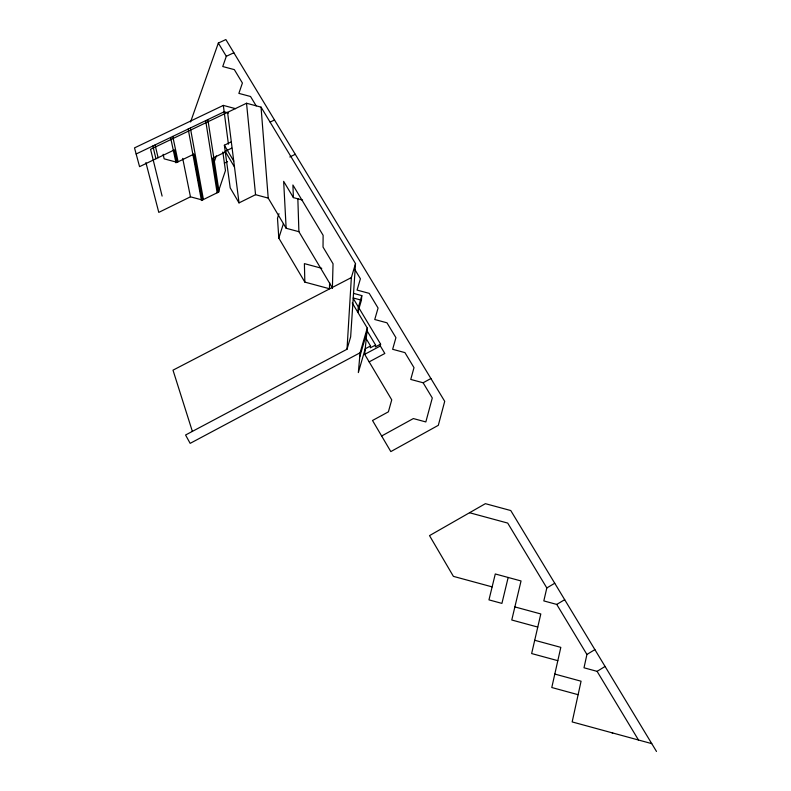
<?xml version="1.0" encoding="UTF-8"?>
<svg xmlns="http://www.w3.org/2000/svg" width="791" height="791" viewBox="0 0 791 791"><rect width="100%" height="100%" fill="white"/><g stroke="black" fill="none" stroke-linecap="round" stroke-linejoin="round"><path stroke-width="1.19" d="M329.6 282.654L329.471 288.745L304.842 282.11L278.808 238.081L277.493 218.286L278.976 213.679M332.388 288.231L333.041 263.769L323.025 247.059L323.124 235.313L292.907 184.995L293.402 197.612L302.597 200.083M352.242 302.953L367.271 328.067L360.093 352.776L190.156 443.356L185.569 435.01L347.012 349.246L351.352 277.592L355.515 263.621L261.04 107.131L246.535 103.245L150.567 149.301L162.106 196.099M355.515 263.621L350.65 336.867L347.012 349.246M361.803 295.607L358.204 307.847L357.858 312.336L361.428 300.175L361.803 295.607L353.508 293.372M360.093 352.776L358.343 372.591L365.224 348.791L370.514 345.974L366.104 338.568M190.572 121.982L218.326 43.07L225.86 39.55L444.71 401.334L438.313 425.321L390.823 451.592L372.521 420.496L388.391 411.824L391.743 399.851L364.681 354.338L367.271 328.067M370.514 345.974L370.317 347.842L375.577 345.034L366.708 330.203M375.577 345.034L375.359 346.913L380.59 344.115L353.369 298.672M369.16 361.873L384.831 353.478L380.342 345.983L380.59 344.115M469.538 512.736L507.703 523.078L546.818 587.95L543.822 600.913L556.745 604.423L586.922 654.473L584.005 667.792L597.096 671.361L638.485 740.01M508.168 577.46L501.919 603.395L488.967 599.875L495.285 573.969L521.042 580.96L511.767 620.006L537.771 627.075M359.737 356.879L366.846 332.358M278.808 238.081L283.455 223.517M145.91 162.58L158.783 212.384L190.453 196.821L202.427 200.034L218.108 192.312L225.455 170.609L222.835 151.981M213.619 163.717L216.319 155.837M201.913 199.154L201.448 200.519L188.179 129.032M233.849 52.77L226.305 56.309L222.746 66.533L234.334 69.628L242.412 83.025L238.872 93.378L250.529 96.492L256.185 105.865M176.492 161.354L175.978 162.817L170.569 137.476M612.738 732.99L611.947 732.773M597.096 671.361L605.075 666.457M586.922 654.473L594.891 649.609M556.745 604.423L564.685 599.687M546.818 587.95L554.748 583.244M381.638 435.999L413.347 418.568L425.835 421.939L432.291 397.982L423.116 382.765L410.747 379.433L414 367.647L404.933 352.608L392.643 349.296L395.925 337.668L386.967 322.807L374.746 319.515L378.068 308.035L369.209 293.352L357.067 290.089L360.409 278.758L354.793 269.424M423.116 382.765L430.907 378.533M364.681 354.338L380.342 345.983M351.352 277.592L173.002 370.168L192.371 431.392M230.972 142.014L224.367 145.218L230.211 187.882L239.02 202.891L255.552 194.695L268.218 198.096L286.144 228.263L298.899 231.694L332.418 287.914M289.822 156.974L295.27 154.294M225.9 151.753L212.749 158.151L218.108 192.312M224.407 163.173L227.541 161.641M270.166 122.081L274.507 119.975M231.743 148.125L225.198 151.308L234.502 167.049M163.114 154.294L164.152 158.843L177.036 162.303L193.983 154.097L202.427 200.034M235.599 108.683L223.329 105.401L134.51 147.887L139.562 166.654L174.406 149.865L177.036 162.303M136.151 153.988L224.169 111.778L228.589 112.965M217.594 191.432L219.087 191.827L207.865 119.599M321.759 268.297L304.397 263.63L304.842 282.11M353.201 297.97L361.428 300.175M492.131 586.882L453.401 576.362L429.513 535.626L485.387 503.669L510.759 510.541L656.49 751.45M514.882 606.915L540.807 613.954L531.641 653.554L557.813 660.673M534.716 640.275L560.809 647.364L551.782 687.517L578.122 694.696M554.807 674.061L581.069 681.209L572.17 721.926L651.754 743.629M218.326 43.07L226.305 56.309M293.402 197.612L283.653 181.347L286.144 228.263M224.367 145.218L233.75 161.087M152.851 145.969L155.946 158.754M155.076 144.911L158.121 157.706M174.178 150.478L175.978 158.942M172.774 136.418L178.104 161.789M182.701 158.388L190.453 196.821M193.637 154.245L194.082 156.667M194.527 159.1L195.644 165.171M196.099 167.593L196.544 170.025M196.989 172.448L201.24 195.515M190.374 127.984L203.416 199.559M205.68 120.647L217.13 192.796M223.329 105.401L228.411 144.16M227.59 112.342L239.02 202.891M246.535 103.245L255.552 194.695M261.04 107.131L268.218 198.096M297.841 198.541L298.899 231.694"/></g></svg>
